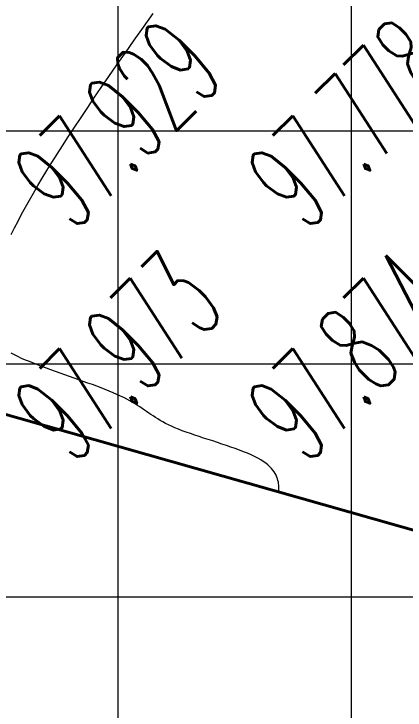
# Model space of a CAD drawing. Header units: millimetres. Extents: x 684983 to 685377, y 990360 to 990509.
# Drawn here: x 685043.12 to 685046.48, y 990411.07 to 990417.05 of the extents above; entities that cross this region are included whole.
import ezdxf

# ---------------------------------------------------------------- set-up
doc = ezdxf.new("R2010")
doc.units = ezdxf.units.MM
doc.header["$PDMODE"] = 35
doc.header["$PDSIZE"] = 0.2
for name, color, linetype, lineweight in [('BD', 1, 'Continuous', 40), ('CON_1', 7, 'Continuous', 9), ('grid', 8, 'Continuous', 9), ('GRID LEVELS', 7, 'Continuous', 13)]:
    doc.layers.add(name, color=color, linetype=linetype, lineweight=lineweight)
doc.layers.add('dim', color=7, linetype='Continuous')
doc.styles.add('DIM', font='ARIALN.TTF', dxfattribs={"width": 0.8, "height": 1})
doc.styles.get("Standard").update_dxf_attribs({"font": 'RomanS'})
doc.dimstyles.get("Standard").update_dxf_attribs({"dimtxt": 1, "dimasz": 0.18, "dimexe": 0.18, "dimexo": 0.0625, "dimgap": 0.09, "dimtad": 0, "dimrnd": 0.05, "dimzin": 0, "dimdsep": 46, "dimtxsty": 'DIM', "dimcen": 0.09, "dimse1": 1, "dimse2": 1, "dimsd1": 1, "dimsd2": 1, "dimadec": 0, "dimazin": 0, "dimtfac": 1, "dimtix": 1, "dimtofl": 0, "dimtmove": 2, "dimatfit": 3, "dimfxl": 0, "dimtolj": 1, "dimtzin": 0, "dimarcsym": 0})

# ---------------------------------------------------------------- blocks, each defined once
blk = doc.blocks.new('*D22')
at = {"layer": 'Defpoints', "color": 0, "transparency": 16777216}
for p in [(685042.0688, 990413.8862), (685065.652, 990407.182), (685065.4309, 990406.4041)]:
    blk.add_point(p, dxfattribs=at)
at = {"layer": 'dim', "color": 0, "transparency": 16777216, "insert": (685053.6393, 990409.7562), "char_height": 1, "attachment_point": 5, "rotation": 344.13063, "style": 'DIM'}
blk.add_mtext('\\A1;24.50', dxfattribs=at)

msp = doc.modelspace()

# ---------------------------------------------------------------- linework, layer by layer
at = {"layer": 'BD'}
msp.add_line((685042.0688, 990413.8862), (685065.652, 990407.182), dxfattribs=at)
at = {"layer": 'CON_1', "color": 49, "linetype": 'Continuous', "elevation": 98, "flags": 128}
for points in [[(685043.0992, 990415.1527), (685043.1275, 990415.2095), (685043.1572, 990415.2673), (685043.1883, 990415.3261), (685043.2208, 990415.3859), (685043.2546, 990415.4466), (685043.2898, 990415.5085), (685043.3265, 990415.5716), (685043.365, 990415.6363), (685043.4052, 990415.7027), (685043.4474, 990415.7711), (685043.4917, 990415.8416), (685043.5382, 990415.9145), (685043.587, 990415.9899), (685043.6383, 990416.0682), (685043.6922, 990416.1494), (685043.7489, 990416.2339), (685043.8085, 990416.3218), (685043.871, 990416.4132), (685043.9367, 990416.5086), (685044.0057, 990416.6079), (685044.0781, 990416.7115), (685044.154, 990416.8196), (685044.2336, 990416.9323), (685044.317, 990417.05)], [(685045.3939, 990412.941), (685045.3942, 990412.9455), (685045.3947, 990412.9583), (685045.3948, 990412.9714), (685045.3945, 990412.9848), (685045.3936, 990412.9984), (685045.3921, 990413.0123), (685045.3898, 990413.0264), (685045.3866, 990413.0406), (685045.3824, 990413.0551), (685045.3771, 990413.0696), (685045.3706, 990413.0843), (685045.3627, 990413.099), (685045.3534, 990413.1138), (685045.3425, 990413.1287), (685045.33, 990413.1435), (685045.3157, 990413.1583), (685045.2994, 990413.1731), (685045.2812, 990413.1878), (685045.2608, 990413.2024), (685045.2382, 990413.2168), (685045.2133, 990413.2311), (685045.1859, 990413.2453), (685045.1563, 990413.2593), (685045.1248, 990413.2731), (685045.0914, 990413.2868), (685045.0565, 990413.3003), (685045.0203, 990413.3137), (685044.983, 990413.327), (685044.9448, 990413.3402), (685044.906, 990413.3532), (685044.8668, 990413.3662), (685044.8274, 990413.3791), (685044.7881, 990413.3919), (685044.749, 990413.4047), (685044.7105, 990413.4174), (685044.6727, 990413.43), (685044.6359, 990413.4426), (685044.6002, 990413.4552), (685044.566, 990413.4677), (685044.5335, 990413.4803), (685044.5028, 990413.4928), (685044.4742, 990413.5053), (685044.4475, 990413.5179), (685044.4225, 990413.5305), (685044.399, 990413.543), (685044.3768, 990413.5556), (685044.3557, 990413.5683), (685044.3355, 990413.581), (685044.3161, 990413.5937), (685044.2971, 990413.6064), (685044.2784, 990413.6192), (685044.2599, 990413.6321), (685044.2412, 990413.645), (685044.2222, 990413.658), (685044.2028, 990413.6711), (685044.1826, 990413.6842), (685044.1616, 990413.6974), (685044.1394, 990413.7107), (685044.1159, 990413.7241), (685044.091, 990413.7376), (685044.0643, 990413.7512), (685044.0357, 990413.7648), (685044.0055, 990413.7786), (685043.9735, 990413.7925), (685043.9402, 990413.8064), (685043.9055, 990413.8204), (685043.8696, 990413.8345), (685043.8327, 990413.8486), (685043.7949, 990413.8628), (685043.7564, 990413.8769), (685043.7173, 990413.8912), (685043.6777, 990413.9054), (685043.6378, 990413.9196), (685043.5978, 990413.9339), (685043.5578, 990413.9481), (685043.5179, 990413.9623), (685043.4783, 990413.9764), (685043.4391, 990413.9906), (685043.4005, 990414.0046), (685043.3626, 990414.0187), (685043.3255, 990414.0326), (685043.2895, 990414.0465), (685043.2546, 990414.0605), (685043.2208, 990414.0745), (685043.1882, 990414.0888), (685043.1569, 990414.1034), (685043.1269, 990414.1184), (685043.0983, 990414.1339)]]:
    msp.add_lwpolyline(points, dxfattribs=at)
at = {"layer": 'grid'}
for p, q in [((685044.0136, 990509.1548), (685044.0136, 990370.8996)), ((685046.0136, 990509.1548), (685046.0136, 990370.8996)), ((685085.1957, 990416.0381), (684982.7636, 990416.0381)), ((685085.1957, 990414.0381), (684982.7636, 990414.0381)), ((685085.1957, 990412.0381), (684982.7636, 990412.0381))]:
    msp.add_line(p, q, dxfattribs=at)

# ---------------------------------------------------------------- texts
at = {"layer": 'GRID LEVELS', "width": 0.5}
for s, p in [('97.929', (685043.63, 990415.1578, 97.929)), ('97.778', (685045.63, 990415.1578, 97.7784)), ('97.973', (685043.63, 990413.1578, 97.9732)), ('97.874', (685045.63, 990413.1578, 97.8739))]:
    msp.add_text(s, height=0.8, rotation=45, dxfattribs=at).set_placement(p)

# ---------------------------------------------------------------- dimensions: what is measured, and where the dimension line sits
at = {"layer": 'dim'}
dim = msp.add_aligned_dim(p1=(685042.0688, 990413.8862), p2=(685065.652, 990407.182), distance=-0.8087, dimstyle='Standard', dxfattribs=at)
dim.commit()
dim.dimension.update_dxf_attribs({"geometry": '*D22', "text_midpoint": (685053.6393, 990409.7562)})

doc.saveas('drawing.dxf')
